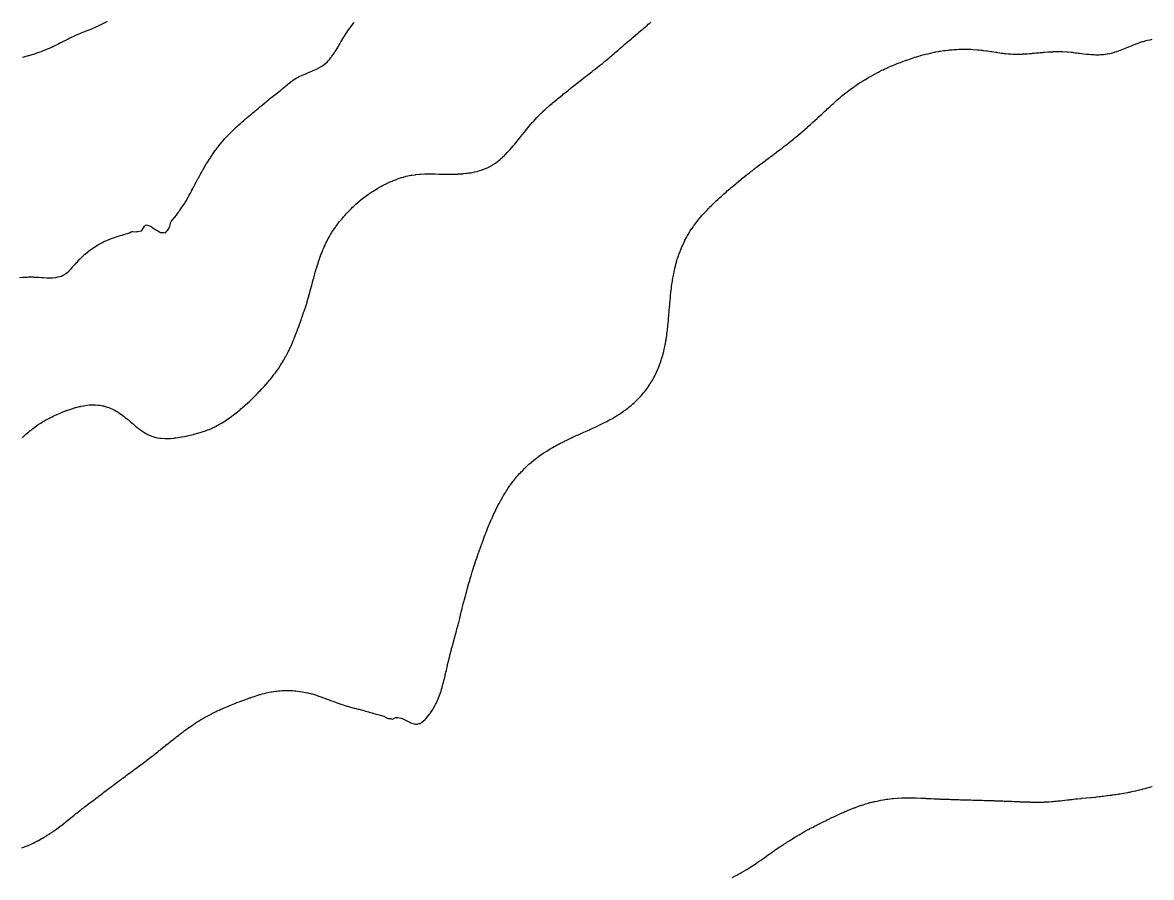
# Model space of a CAD drawing. Extents: x -717077 to -715000, y -984627 to -984000.
# Drawn here: x -716507.7 to -716268.7, y -984392.3 to -984211.4 of the extents above; entities that cross this region are included whole.
import ezdxf

# ---------------------------------------------------------------- set-up
doc = ezdxf.new("R2010")
doc.units = 0
doc.layers.add('buffer_B1_0_1_clip', color=7, linetype='Continuous')

msp = doc.modelspace()

# ---------------------------------------------------------------- linework, layer by layer
at = {"layer": 'buffer_B1_0_1_clip'}
for points in [[(-716508.37, -984265.37), (-716507.69, -984265.3), (-716507.5, -984265.28), (-716507.27, -984265.27), (-716506.75, -984265.25), (-716506.5, -984265.23), (-716506.23, -984265.23), (-716505.76, -984265.24), (-716505.5, -984265.24), (-716505.25, -984265.25), (-716504.72, -984265.28), (-716504.5, -984265.29), (-716504.31, -984265.31), (-716503.64, -984265.36), (-716503.5, -984265.37), (-716503.37, -984265.37), (-716502.58, -984265.41), (-716502.5, -984265.42), (-716502.41, -984265.42), (-716501.58, -984265.42), (-716501.5, -984265.42), (-716501.4, -984265.41), (-716500.67, -984265.33), (-716500.5, -984265.31), (-716500.24, -984265.24), (-716499.84, -984265.16), (-716499.5, -984265.06), (-716499.12, -984264.88), (-716498.51, -984264.5), (-716498.5, -984264.5), (-716498.5, -984264.49), (-716498.44, -984264.44), (-716497.97, -984264.03), (-716497.5, -984263.56), (-716497.47, -984263.53), (-716497.45, -984263.5), (-716497.1, -984263.1), (-716497.01, -984262.99), (-716496.57, -984262.5), (-716496.54, -984262.46), (-716496.5, -984262.42), (-716496.06, -984261.94), (-716495.65, -984261.5), (-716495.58, -984261.42), (-716495.5, -984261.35), (-716495.07, -984260.93), (-716494.61, -984260.5), (-716494.55, -984260.45), (-716494.5, -984260.41), (-716494.01, -984259.99), (-716493.94, -984259.95), (-716493.5, -984259.59), (-716493.45, -984259.55), (-716493.37, -984259.5), (-716492.86, -984259.14), (-716492.5, -984258.9), (-716492.25, -984258.75), (-716491.85, -984258.5), (-716491.63, -984258.37), (-716491.5, -984258.29), (-716491.07, -984258.07), (-716490.98, -984258.02), (-716490.5, -984257.77), (-716490.31, -984257.69), (-716489.88, -984257.5), (-716489.62, -984257.38), (-716489.5, -984257.33), (-716489.23, -984257.23), (-716488.89, -984257.11), (-716488.5, -984256.96), (-716488.15, -984256.84), (-716487.68, -984256.68), (-716487.5, -984256.62), (-716487.4, -984256.59), (-716487.1, -984256.5), (-716486.64, -984256.36), (-716486.5, -984256.32), (-716486.24, -984256.24), (-716485.87, -984256.13), (-716485.5, -984256.02), (-716485.11, -984255.89), (-716484.71, -984255.71), (-716484.5, -984255.63), (-716484.39, -984255.61), (-716483.66, -984255.67), (-716483.5, -984255.65), (-716483.35, -984255.65), (-716482.7, -984255.5), (-716482.54, -984255.46), (-716482.5, -984255.42), (-716482.15, -984254.85), (-716481.91, -984254.5), (-716481.71, -984254.29), (-716481.5, -984254.18), (-716481.29, -984254.29), (-716480.66, -984254.5), (-716480.55, -984254.55), (-716480.5, -984254.56), (-716480.26, -984254.74), (-716479.96, -984254.97), (-716479.5, -984255.28), (-716479.35, -984255.35), (-716479.06, -984255.5), (-716478.71, -984255.71), (-716478.5, -984255.83), (-716478.15, -984255.85), (-716477.84, -984255.85), (-716477.5, -984255.87), (-716477.3, -984255.7), (-716477.11, -984255.5), (-716476.85, -984255.15), (-716476.62, -984254.62), (-716476.56, -984254.5), (-716476.54, -984254.46), (-716476.5, -984254.2), (-716476.33, -984253.67), (-716476.26, -984253.5), (-716475.89, -984253.11), (-716475.5, -984252.59), (-716475.45, -984252.55), (-716475.41, -984252.5), (-716475.2, -984252.2), (-716475.03, -984251.97), (-716474.69, -984251.5), (-716474.61, -984251.39), (-716474.5, -984251.24), (-716474.19, -984250.81), (-716473.98, -984250.5), (-716473.78, -984250.22), (-716473.5, -984249.8), (-716473.38, -984249.62), (-716473.31, -984249.5), (-716473.04, -984249.04), (-716473.01, -984248.99), (-716472.73, -984248.5), (-716472.64, -984248.36), (-716472.5, -984248.1), (-716472.29, -984247.71), (-716472.19, -984247.5), (-716471.95, -984247.05), (-716471.86, -984246.86), (-716471.67, -984246.5), (-716471.61, -984246.39), (-716471.5, -984246.17), (-716471.27, -984245.73), (-716471.16, -984245.5), (-716470.93, -984245.07), (-716470.78, -984244.78), (-716470.63, -984244.5), (-716470.58, -984244.42), (-716470.5, -984244.26), (-716470.23, -984243.77), (-716470.09, -984243.5), (-716469.87, -984243.13), (-716469.54, -984242.54), (-716469.52, -984242.5), (-716469.5, -984242.47), (-716469.13, -984241.87), (-716468.91, -984241.5), (-716468.75, -984241.25), (-716468.5, -984240.84), (-716468.37, -984240.63), (-716468.29, -984240.5), (-716467.97, -984240.03), (-716467.88, -984239.88), (-716467.63, -984239.5), (-716467.57, -984239.42), (-716467.5, -984239.32), (-716466.93, -984238.5), (-716466.74, -984238.25), (-716466.5, -984237.92), (-716466.32, -984237.68), (-716466.18, -984237.5), (-716465.87, -984237.12), (-716465.5, -984236.66), (-716465.43, -984236.57), (-716465.36, -984236.5), (-716464.96, -984236.04), (-716464.5, -984235.52), (-716464.49, -984235.51), (-716464.48, -984235.5), (-716463.99, -984235.01), (-716463.5, -984234.5), (-716463.5, -984234.5), (-716463.5, -984234.5), (-716462.98, -984234.02), (-716462.5, -984233.56), (-716462.47, -984233.53), (-716462.43, -984233.5), (-716461.93, -984233.07), (-716461.5, -984232.67), (-716461.41, -984232.59), (-716461.31, -984232.5), (-716460.87, -984232.13), (-716460.5, -984231.8), (-716460.34, -984231.66), (-716460.15, -984231.5), (-716459.79, -984231.21), (-716459.5, -984230.96), (-716459.25, -984230.75), (-716458.96, -984230.5), (-716458.71, -984230.29), (-716458.5, -984230.11), (-716458.16, -984229.83), (-716457.79, -984229.5), (-716457.63, -984229.37), (-716457.5, -984229.26), (-716457.08, -984228.92), (-716456.59, -984228.5), (-716456.54, -984228.46), (-716456.5, -984228.43), (-716456.14, -984228.14), (-716455.98, -984228.02), (-716455.5, -984227.62), (-716455.43, -984227.57), (-716455.34, -984227.5), (-716454.86, -984227.14), (-716454.5, -984226.85), (-716454.3, -984226.7), (-716454.05, -984226.5), (-716453.74, -984226.26), (-716453.5, -984226.07), (-716453.18, -984225.82), (-716452.81, -984225.5), (-716452.64, -984225.36), (-716452.5, -984225.23), (-716452.1, -984224.9), (-716451.64, -984224.5), (-716451.56, -984224.44), (-716451.5, -984224.38), (-716451, -984224), (-716450.98, -984223.98), (-716450.5, -984223.61), (-716450.43, -984223.56), (-716450.34, -984223.5), (-716449.82, -984223.18), (-716449.5, -984222.99), (-716449.17, -984222.83), (-716448.5, -984222.5), (-716448.5, -984222.5), (-716448.5, -984222.5), (-716448.5, -984222.5), (-716447.78, -984222.22), (-716447.5, -984222.1), (-716447.07, -984221.93), (-716446.83, -984221.83), (-716446.5, -984221.7), (-716446.36, -984221.64), (-716446.03, -984221.5), (-716445.66, -984221.34), (-716445.5, -984221.26), (-716445, -984221), (-716445, -984221), (-716444.5, -984220.72), (-716444.36, -984220.64), (-716444.16, -984220.5), (-716443.78, -984220.22), (-716443.5, -984219.98), (-716443.25, -984219.75), (-716443.01, -984219.5), (-716442.77, -984219.23), (-716442.5, -984218.89), (-716442.33, -984218.67), (-716442.21, -984218.5), (-716441.92, -984218.08), (-716441.59, -984217.59), (-716441.53, -984217.5), (-716441.52, -984217.48), (-716441.5, -984217.45), (-716441.14, -984216.86), (-716440.93, -984216.5), (-716440.77, -984216.23), (-716440.5, -984215.77), (-716440.4, -984215.6), (-716440.34, -984215.5), (-716440.09, -984215.09), (-716440.02, -984214.98), (-716439.73, -984214.5), (-716439.64, -984214.36), (-716439.5, -984214.14), (-716439.25, -984213.75), (-716439.08, -984213.5), (-716438.84, -984213.16), (-716438.5, -984212.65), (-716438.44, -984212.56), (-716438.39, -984212.5), (-716438.02, -984212.03), (-716438, -984212), (-716437.62, -984211.5), (-716437.57, -984211.43), (-716437.5, -984211.35)], [(-716507.81, -984299.19), (-716507.5, -984298.92), (-716507.27, -984298.72), (-716507.02, -984298.5), (-716506.73, -984298.27), (-716506.5, -984298.08), (-716506.18, -984297.82), (-716505.79, -984297.5), (-716505.62, -984297.38), (-716505.5, -984297.29), (-716505.04, -984296.96), (-716504.75, -984296.75), (-716504.5, -984296.57), (-716504.46, -984296.54), (-716504.4, -984296.5), (-716503.84, -984296.16), (-716503.5, -984295.93), (-716503.23, -984295.77), (-716502.78, -984295.5), (-716502.6, -984295.4), (-716502.5, -984295.35), (-716502.19, -984295.19), (-716501.94, -984295.06), (-716501.5, -984294.83), (-716501.27, -984294.73), (-716500.82, -984294.5), (-716500.6, -984294.4), (-716500.5, -984294.36), (-716500.25, -984294.25), (-716499.89, -984294.11), (-716499.5, -984293.94), (-716499.18, -984293.82), (-716498.56, -984293.56), (-716498.5, -984293.54), (-716498.47, -984293.53), (-716498.4, -984293.5), (-716497.72, -984293.28), (-716497.5, -984293.2), (-716497.07, -984293.07), (-716496.96, -984293.04), (-716496.5, -984292.9), (-716496.19, -984292.81), (-716495.68, -984292.68), (-716495.5, -984292.63), (-716495.39, -984292.61), (-716494.85, -984292.5), (-716494.55, -984292.45), (-716494.5, -984292.44), (-716494.43, -984292.43), (-716493.66, -984292.34), (-716493.5, -984292.33), (-716493.32, -984292.32), (-716492.7, -984292.3), (-716492.5, -984292.3), (-716492.31, -984292.31), (-716491.63, -984292.36), (-716491.5, -984292.38), (-716491.39, -984292.39), (-716490.81, -984292.5), (-716490.55, -984292.55), (-716490.5, -984292.56), (-716490.41, -984292.59), (-716489.79, -984292.79), (-716489.5, -984292.88), (-716489.06, -984293.07), (-716488.83, -984293.17), (-716488.5, -984293.31), (-716488.37, -984293.38), (-716488.14, -984293.5), (-716487.74, -984293.74), (-716487.5, -984293.89), (-716487.13, -984294.13), (-716486.59, -984294.5), (-716486.54, -984294.54), (-716486.5, -984294.57), (-716486.14, -984294.86), (-716485.98, -984294.98), (-716485.5, -984295.37), (-716485.42, -984295.43), (-716485.33, -984295.5), (-716484.89, -984295.89), (-716484.5, -984296.22), (-716484.34, -984296.35), (-716484.14, -984296.5), (-716483.8, -984296.81), (-716483.5, -984297.07), (-716483.25, -984297.25), (-716482.9, -984297.5), (-716482.68, -984297.68), (-716482.5, -984297.82), (-716482.08, -984298.08), (-716481.68, -984298.32), (-716481.5, -984298.43), (-716481.45, -984298.45), (-716481.34, -984298.5), (-716480.77, -984298.78), (-716480.5, -984298.9), (-716480.04, -984299.05), (-716479.92, -984299.08), (-716479.5, -984299.21), (-716479.26, -984299.26), (-716478.64, -984299.36), (-716478.5, -984299.38), (-716478.39, -984299.39), (-716477.56, -984299.44), (-716477.5, -984299.44), (-716477.44, -984299.44), (-716476.59, -984299.41), (-716476.5, -984299.41), (-716476.4, -984299.4), (-716475.67, -984299.33), (-716475.5, -984299.31), (-716475.28, -984299.28), (-716474.79, -984299.21), (-716474.5, -984299.17), (-716474.09, -984299.09), (-716473.93, -984299.06), (-716473.5, -984298.99), (-716473.09, -984298.91), (-716472.85, -984298.86), (-716472.5, -984298.78), (-716472.27, -984298.73), (-716471.55, -984298.55), (-716471.5, -984298.54), (-716471.47, -984298.53), (-716471.37, -984298.5), (-716470.69, -984298.31), (-716470.5, -984298.26), (-716470.16, -984298.16), (-716469.91, -984298.09), (-716469.5, -984297.96), (-716469.15, -984297.85), (-716468.68, -984297.68), (-716468.5, -984297.62), (-716468.41, -984297.59), (-716468.22, -984297.5), (-716467.71, -984297.29), (-716467.5, -984297.19), (-716467.03, -984296.97), (-716466.89, -984296.89), (-716466.5, -984296.69), (-716466.37, -984296.62), (-716466.16, -984296.5), (-716465.74, -984296.26), (-716465.5, -984296.12), (-716465.12, -984295.88), (-716464.53, -984295.5), (-716464.51, -984295.49), (-716464.5, -984295.48), (-716464.43, -984295.44), (-716463.92, -984295.08), (-716463.5, -984294.78), (-716463.34, -984294.66), (-716463.14, -984294.5), (-716462.77, -984294.23), (-716462.5, -984294.01), (-716462.22, -984293.78), (-716461.88, -984293.5), (-716461.67, -984293.33), (-716461.5, -984293.18), (-716461.13, -984292.86), (-716460.73, -984292.5), (-716460.61, -984292.39), (-716460.5, -984292.29), (-716460.08, -984291.92), (-716459.63, -984291.5), (-716459.56, -984291.44), (-716459.5, -984291.38), (-716459.04, -984290.96), (-716458.58, -984290.5), (-716458.54, -984290.46), (-716458.5, -984290.42), (-716458.04, -984289.96), (-716457.6, -984289.5), (-716457.55, -984289.45), (-716457.5, -984289.39), (-716457.06, -984288.94), (-716456.66, -984288.5), (-716456.58, -984288.42), (-716456.5, -984288.32), (-716456.11, -984287.89), (-716455.77, -984287.5), (-716455.64, -984287.36), (-716455.5, -984287.18), (-716455.19, -984286.81), (-716454.95, -984286.5), (-716454.75, -984286.25), (-716454.5, -984285.91), (-716454.32, -984285.68), (-716454.19, -984285.5), (-716453.89, -984285.11), (-716453.5, -984284.53), (-716453.49, -984284.51), (-716453.48, -984284.5), (-716453.43, -984284.44), (-716453.08, -984283.91), (-716452.83, -984283.5), (-716452.7, -984283.3), (-716452.5, -984282.95), (-716452.33, -984282.67), (-716451.97, -984282.03), (-716451.91, -984281.91), (-716451.69, -984281.5), (-716451.63, -984281.37), (-716451.5, -984281.11), (-716451.29, -984280.71), (-716451.2, -984280.5), (-716450.97, -984280.02), (-716450.94, -984279.94), (-716450.74, -984279.5), (-716450.67, -984279.33), (-716450.5, -984278.92), (-716450.37, -984278.63), (-716450.32, -984278.5), (-716450.2, -984278.2), (-716450.08, -984277.92), (-716449.92, -984277.5), (-716449.8, -984277.2), (-716449.56, -984276.57), (-716449.54, -984276.5), (-716449.53, -984276.47), (-716449.5, -984276.39), (-716449.25, -984275.75), (-716449.16, -984275.5), (-716448.99, -984275.01), (-716448.97, -984274.97), (-716448.81, -984274.5), (-716448.72, -984274.28), (-716448.5, -984273.61), (-716448.47, -984273.53), (-716448.46, -984273.5), (-716448.44, -984273.44), (-716448.21, -984272.79), (-716448.11, -984272.5), (-716447.95, -984272.05), (-716447.91, -984271.91), (-716447.77, -984271.5), (-716447.7, -984271.29), (-716447.5, -984270.61), (-716447.47, -984270.53), (-716447.45, -984270.45), (-716447.24, -984269.76), (-716447.17, -984269.5), (-716447.04, -984269.04), (-716447.02, -984268.98), (-716446.89, -984268.5), (-716446.81, -984268.19), (-716446.67, -984267.68), (-716446.63, -984267.5), (-716446.6, -984267.4), (-716446.5, -984267.02), (-716446.39, -984266.61), (-716446.36, -984266.5), (-716446.31, -984266.31), (-716446.17, -984265.83), (-716446.08, -984265.5), (-716445.95, -984265.04), (-716445.92, -984264.93), (-716445.81, -984264.5), (-716445.74, -984264.26), (-716445.54, -984263.54), (-716445.53, -984263.5), (-716445.52, -984263.48), (-716445.5, -984263.41), (-716445.28, -984262.72), (-716445.22, -984262.5), (-716445.07, -984262.08), (-716445.04, -984261.96), (-716444.89, -984261.5), (-716444.78, -984261.22), (-716444.56, -984260.56), (-716444.54, -984260.5), (-716444.53, -984260.47), (-716444.5, -984260.39), (-716444.24, -984259.76), (-716444.13, -984259.5), (-716443.94, -984259.06), (-716443.85, -984258.85), (-716443.69, -984258.5), (-716443.63, -984258.37), (-716443.5, -984258.09), (-716443.3, -984257.7), (-716443.2, -984257.5), (-716442.95, -984257.05), (-716442.83, -984256.83), (-716442.65, -984256.5), (-716442.59, -984256.41), (-716442.5, -984256.25), (-716442.21, -984255.79), (-716442.03, -984255.5), (-716441.81, -984255.18), (-716441.5, -984254.71), (-716441.41, -984254.59), (-716441.35, -984254.5), (-716440.98, -984254.02), (-716440.89, -984253.89), (-716440.6, -984253.5), (-716440.55, -984253.45), (-716440.5, -984253.38), (-716440.09, -984252.91), (-716439.76, -984252.5), (-716439.64, -984252.36), (-716439.5, -984252.21), (-716439.16, -984251.84), (-716438.85, -984251.5), (-716438.67, -984251.32), (-716438.5, -984251.14), (-716438.17, -984250.83), (-716437.85, -984250.5), (-716437.67, -984250.33), (-716437.5, -984250.17), (-716437.14, -984249.85), (-716436.76, -984249.5), (-716436.62, -984249.38), (-716436.5, -984249.27), (-716436.07, -984248.93), (-716435.56, -984248.5), (-716435.52, -984248.47), (-716435.5, -984248.45), (-716435.34, -984248.34), (-716434.94, -984248.06), (-716434.5, -984247.73), (-716434.36, -984247.64), (-716434.17, -984247.5), (-716433.76, -984247.24), (-716433.5, -984247.07), (-716433.14, -984246.85), (-716432.59, -984246.5), (-716432.53, -984246.47), (-716432.5, -984246.45), (-716432.38, -984246.39), (-716431.88, -984246.12), (-716431.5, -984245.91), (-716431.23, -984245.77), (-716430.71, -984245.5), (-716430.57, -984245.43), (-716430.5, -984245.4), (-716430.31, -984245.32), (-716429.87, -984245.12), (-716429.5, -984244.96), (-716429.17, -984244.83), (-716428.58, -984244.58), (-716428.5, -984244.55), (-716428.46, -984244.54), (-716428.36, -984244.5), (-716427.71, -984244.29), (-716427.5, -984244.21), (-716427.1, -984244.1), (-716426.94, -984244.06), (-716426.5, -984243.93), (-716426.14, -984243.86), (-716425.78, -984243.78), (-716425.5, -984243.72), (-716425.3, -984243.7), (-716424.58, -984243.59), (-716424.5, -984243.57), (-716424.43, -984243.57), (-716423.71, -984243.5), (-716423.52, -984243.48), (-716423.5, -984243.48), (-716423.48, -984243.48), (-716422.56, -984243.44), (-716422.5, -984243.44), (-716422.43, -984243.44), (-716421.57, -984243.43), (-716421.5, -984243.43), (-716421.43, -984243.43), (-716420.56, -984243.44), (-716420.5, -984243.44), (-716420.43, -984243.44), (-716419.55, -984243.45), (-716419.5, -984243.45), (-716419.45, -984243.45), (-716418.52, -984243.47), (-716418.5, -984243.47), (-716418.47, -984243.47), (-716417.51, -984243.49), (-716417.5, -984243.49), (-716417.49, -984243.49), (-716416.52, -984243.48), (-716416.5, -984243.48), (-716416.48, -984243.48), (-716415.55, -984243.45), (-716415.5, -984243.44), (-716415.43, -984243.44), (-716414.61, -984243.39), (-716414.5, -984243.38), (-716414.36, -984243.36), (-716413.7, -984243.3), (-716413.5, -984243.27), (-716413.23, -984243.23), (-716412.83, -984243.17), (-716412.5, -984243.11), (-716412.01, -984243.01), (-716411.99, -984243.01), (-716411.5, -984242.9), (-716411.19, -984242.81), (-716410.63, -984242.64), (-716410.5, -984242.6), (-716410.43, -984242.57), (-716410.25, -984242.5), (-716409.71, -984242.29), (-716409.5, -984242.2), (-716409.02, -984241.98), (-716408.91, -984241.91), (-716408.5, -984241.69), (-716408.38, -984241.62), (-716408.19, -984241.5), (-716407.76, -984241.24), (-716407.5, -984241.06), (-716407.18, -984240.82), (-716406.79, -984240.5), (-716406.62, -984240.38), (-716406.5, -984240.27), (-716406.09, -984239.91), (-716405.67, -984239.5), (-716405.58, -984239.42), (-716405.5, -984239.33), (-716405.09, -984238.91), (-716404.71, -984238.5), (-716404.61, -984238.39), (-716404.5, -984238.27), (-716404.14, -984237.86), (-716403.84, -984237.5), (-716403.68, -984237.32), (-716403.5, -984237.11), (-716403.22, -984236.77), (-716403.01, -984236.5), (-716402.78, -984236.22), (-716402.5, -984235.87), (-716402.33, -984235.67), (-716402.21, -984235.5), (-716401.88, -984235.12), (-716401.5, -984234.63), (-716401.44, -984234.56), (-716401.39, -984234.5), (-716400.99, -984234.01), (-716400.94, -984233.94), (-716400.59, -984233.5), (-716400.55, -984233.45), (-716400.5, -984233.39), (-716400.09, -984232.91), (-716399.74, -984232.5), (-716399.62, -984232.38), (-716399.5, -984232.24), (-716399.14, -984231.85), (-716398.83, -984231.5), (-716398.66, -984231.34), (-716398.5, -984231.16), (-716398.17, -984230.83), (-716397.84, -984230.5), (-716397.66, -984230.33), (-716397.5, -984230.17), (-716397.15, -984229.85), (-716396.76, -984229.5), (-716396.62, -984229.38), (-716396.5, -984229.27), (-716396.08, -984228.91), (-716395.61, -984228.5), (-716395.55, -984228.45), (-716395.5, -984228.4), (-716395, -984228), (-716394.98, -984227.98), (-716394.5, -984227.58), (-716394.45, -984227.54), (-716394.4, -984227.5), (-716393.89, -984227.1), (-716393.5, -984226.78), (-716393.34, -984226.66), (-716393.15, -984226.5), (-716392.79, -984226.21), (-716392.5, -984225.97), (-716392.23, -984225.76), (-716391.92, -984225.5), (-716391.68, -984225.32), (-716391.5, -984225.17), (-716391.12, -984224.88), (-716390.66, -984224.5), (-716390.57, -984224.43), (-716390.5, -984224.38), (-716390, -984224), (-716389.97, -984223.97), (-716389.5, -984223.6), (-716389.44, -984223.56), (-716389.37, -984223.5), (-716388.88, -984223.12), (-716388.5, -984222.81), (-716388.32, -984222.68), (-716388.1, -984222.5), (-716387.76, -984222.24), (-716387.5, -984222.04), (-716387.19, -984221.81), (-716386.81, -984221.5), (-716386.63, -984221.37), (-716386.5, -984221.26), (-716386.07, -984220.93), (-716385.54, -984220.5), (-716385.52, -984220.48), (-716385.5, -984220.47), (-716385.34, -984220.35), (-716384.96, -984220.04), (-716384.5, -984219.67), (-716384.41, -984219.59), (-716384.3, -984219.5), (-716383.86, -984219.14), (-716383.5, -984218.84), (-716383.32, -984218.68), (-716383.11, -984218.5), (-716382.78, -984218.22), (-716382.5, -984217.98), (-716382.24, -984217.76), (-716381.96, -984217.5), (-716381.71, -984217.29), (-716381.5, -984217.11), (-716381.17, -984216.83), (-716380.81, -984216.5), (-716380.64, -984216.36), (-716380.5, -984216.24), (-716380.1, -984215.9), (-716379.64, -984215.5), (-716379.56, -984215.44), (-716379.5, -984215.38), (-716379.01, -984214.99), (-716378.81, -984214.81), (-716378.5, -984214.55), (-716378.47, -984214.52), (-716378.45, -984214.5), (-716377.93, -984214.07), (-716377.5, -984213.7), (-716377.39, -984213.61), (-716377.27, -984213.5), (-716376.85, -984213.15), (-716376.5, -984212.85), (-716376.31, -984212.69), (-716376.11, -984212.5), (-716375.77, -984212.22), (-716375.5, -984211.99), (-716375.23, -984211.77), (-716374.92, -984211.5), (-716374.68, -984211.31)], [(-716489.85, -984211.14), (-716490.47, -984211.5), (-716490.49, -984211.51), (-716490.5, -984211.52), (-716490.54, -984211.54), (-716491.14, -984211.86), (-716491.5, -984212.05), (-716491.81, -984212.19), (-716492.5, -984212.5), (-716492.5, -984212.5), (-716492.5, -984212.5), (-716492.5, -984212.5), (-716493.21, -984212.79), (-716493.5, -984212.91), (-716493.93, -984213.07), (-716494.15, -984213.16), (-716494.5, -984213.29), (-716494.65, -984213.35), (-716495.04, -984213.5), (-716495.37, -984213.63), (-716495.5, -984213.69), (-716495.84, -984213.84), (-716496.06, -984213.94), (-716496.5, -984214.13), (-716496.75, -984214.25), (-716497.28, -984214.5), (-716497.43, -984214.57), (-716497.5, -984214.6), (-716497.71, -984214.71), (-716498.09, -984214.91), (-716498.5, -984215.11), (-716498.76, -984215.24), (-716499.29, -984215.5), (-716499.43, -984215.57), (-716499.5, -984215.61), (-716499.71, -984215.71), (-716500.09, -984215.91), (-716500.5, -984216.11), (-716500.76, -984216.24), (-716501.32, -984216.5), (-716501.44, -984216.56), (-716501.5, -984216.58), (-716501.65, -984216.65), (-716502.12, -984216.87), (-716502.5, -984217.04), (-716502.82, -984217.18), (-716503.41, -984217.41), (-716503.5, -984217.45), (-716503.54, -984217.46), (-716503.64, -984217.5), (-716504.27, -984217.73), (-716504.5, -984217.82), (-716504.97, -984217.97), (-716505.02, -984217.98), (-716505.5, -984218.14), (-716505.78, -984218.22), (-716506.41, -984218.41), (-716506.5, -984218.43), (-716506.55, -984218.45), (-716506.74, -984218.5), (-716507.34, -984218.66), (-716507.5, -984218.7), (-716507.76, -984218.77)], [(-716507.92, -984386.08), (-716507.5, -984385.94), (-716507.18, -984385.82), (-716506.57, -984385.57), (-716506.5, -984385.54), (-716506.47, -984385.53), (-716506.4, -984385.5), (-716505.78, -984385.22), (-716505.5, -984385.08), (-716505.11, -984384.89), (-716504.63, -984384.63), (-716504.5, -984384.56), (-716504.46, -984384.54), (-716504.38, -984384.5), (-716503.81, -984384.19), (-716503.5, -984384.01), (-716503.18, -984383.82), (-716502.66, -984383.5), (-716502.56, -984383.44), (-716502.5, -984383.4), (-716502.22, -984383.22), (-716501.95, -984383.05), (-716501.5, -984382.75), (-716501.35, -984382.65), (-716501.14, -984382.5), (-716500.76, -984382.24), (-716500.5, -984382.06), (-716500.18, -984381.82), (-716499.74, -984381.5), (-716499.6, -984381.4), (-716499.5, -984381.32), (-716499.04, -984380.96), (-716498.6, -984380.6), (-716498.5, -984380.52), (-716498.49, -984380.51), (-716498.47, -984380.5), (-716497.93, -984380.07), (-716497.5, -984379.71), (-716497.38, -984379.62), (-716497.24, -984379.5), (-716496.83, -984379.17), (-716496.5, -984378.9), (-716496.27, -984378.73), (-716495.99, -984378.5), (-716495.72, -984378.28), (-716495.5, -984378.11), (-716495.16, -984377.84), (-716494.72, -984377.5), (-716494.6, -984377.4), (-716494.5, -984377.33), (-716494.03, -984376.97), (-716493.74, -984376.74), (-716493.5, -984376.55), (-716493.47, -984376.53), (-716493.43, -984376.5), (-716492.89, -984376.11), (-716492.5, -984375.81), (-716492.32, -984375.68), (-716492.09, -984375.5), (-716491.75, -984375.25), (-716491.5, -984375.05), (-716491.18, -984374.82), (-716490.77, -984374.5), (-716490.62, -984374.38), (-716490.5, -984374.29), (-716490.04, -984373.95), (-716489.67, -984373.67), (-716489.5, -984373.54), (-716489.47, -984373.53), (-716489.44, -984373.5), (-716488.9, -984373.1), (-716488.5, -984372.79), (-716488.33, -984372.67), (-716488.12, -984372.5), (-716487.76, -984372.24), (-716487.5, -984372.04), (-716487.19, -984371.81), (-716486.77, -984371.5), (-716486.62, -984371.38), (-716486.5, -984371.3), (-716486.04, -984370.96), (-716485.7, -984370.71), (-716485.5, -984370.55), (-716485.47, -984370.53), (-716485.43, -984370.5), (-716484.89, -984370.11), (-716484.5, -984369.81), (-716484.32, -984369.68), (-716484.07, -984369.5), (-716483.74, -984369.26), (-716483.5, -984369.08), (-716483.16, -984368.84), (-716482.72, -984368.5), (-716482.59, -984368.41), (-716482.5, -984368.34), (-716482.02, -984367.98), (-716481.85, -984367.85), (-716481.5, -984367.58), (-716481.45, -984367.55), (-716481.39, -984367.5), (-716480.88, -984367.12), (-716480.5, -984366.83), (-716480.31, -984366.69), (-716480.07, -984366.5), (-716479.75, -984366.25), (-716479.5, -984366.05), (-716479.19, -984365.81), (-716478.8, -984365.5), (-716478.63, -984365.37), (-716478.5, -984365.27), (-716478.07, -984364.93), (-716477.55, -984364.5), (-716477.52, -984364.48), (-716477.5, -984364.46), (-716477.3, -984364.3), (-716476.97, -984364.03), (-716476.5, -984363.65), (-716476.42, -984363.58), (-716476.32, -984363.5), (-716475.86, -984363.14), (-716475.5, -984362.85), (-716475.3, -984362.7), (-716475.06, -984362.5), (-716474.74, -984362.26), (-716474.5, -984362.07), (-716474.18, -984361.82), (-716473.76, -984361.5), (-716473.61, -984361.39), (-716473.5, -984361.31), (-716473.03, -984360.97), (-716472.8, -984360.8), (-716472.5, -984360.58), (-716472.45, -984360.55), (-716472.39, -984360.5), (-716471.85, -984360.15), (-716471.5, -984359.91), (-716471.25, -984359.75), (-716470.88, -984359.5), (-716470.65, -984359.35), (-716470.5, -984359.26), (-716470.02, -984358.98), (-716469.91, -984358.91), (-716469.5, -984358.67), (-716469.39, -984358.61), (-716469.2, -984358.5), (-716468.75, -984358.25), (-716468.5, -984358.12), (-716468.09, -984357.91), (-716467.68, -984357.69), (-716467.5, -984357.59), (-716467.44, -984357.56), (-716467.33, -984357.5), (-716466.77, -984357.23), (-716466.5, -984357.1), (-716466.09, -984356.91), (-716465.74, -984356.74), (-716465.5, -984356.63), (-716465.21, -984356.5), (-716464.71, -984356.29), (-716464.5, -984356.2), (-716464, -984356), (-716463.99, -984355.99), (-716463.5, -984355.79), (-716462.78, -984355.5), (-716462.58, -984355.42), (-716462.5, -984355.4), (-716462.33, -984355.33), (-716461.85, -984355.15), (-716461.5, -984355.02), (-716461.12, -984354.88), (-716460.74, -984354.74), (-716460.5, -984354.65), (-716460.39, -984354.61), (-716460.09, -984354.5), (-716459.65, -984354.35), (-716459.5, -984354.3), (-716459.19, -984354.2), (-716458.9, -984354.1), (-716458.5, -984353.96), (-716458.15, -984353.85), (-716457.72, -984353.72), (-716457.5, -984353.65), (-716457.38, -984353.62), (-716456.98, -984353.5), (-716456.6, -984353.4), (-716456.5, -984353.37), (-716456.34, -984353.34), (-716455.79, -984353.21), (-716455.5, -984353.15), (-716455.07, -984353.07), (-716454.95, -984353.05), (-716454.5, -984352.97), (-716454.08, -984352.92), (-716453.89, -984352.89), (-716453.5, -984352.84), (-716453.18, -984352.82), (-716452.79, -984352.79), (-716452.5, -984352.77), (-716452.23, -984352.77), (-716451.76, -984352.76), (-716451.5, -984352.76), (-716451.23, -984352.77), (-716450.78, -984352.78), (-716450.5, -984352.79), (-716450.18, -984352.82), (-716449.85, -984352.85), (-716449.5, -984352.89), (-716449.05, -984352.95), (-716448.96, -984352.96), (-716448.5, -984353.03), (-716448.11, -984353.11), (-716447.84, -984353.16), (-716447.5, -984353.23), (-716447.28, -984353.28), (-716446.52, -984353.48), (-716446.5, -984353.48), (-716446.48, -984353.49), (-716446.43, -984353.5), (-716445.72, -984353.72), (-716445.5, -984353.79), (-716445.06, -984353.94), (-716444.97, -984353.97), (-716444.5, -984354.13), (-716444.23, -984354.23), (-716443.51, -984354.49), (-716443.5, -984354.49), (-716443.49, -984354.49), (-716443.48, -984354.5), (-716442.77, -984354.77), (-716442.5, -984354.88), (-716442.05, -984355.05), (-716441.89, -984355.11), (-716441.5, -984355.25), (-716441.32, -984355.32), (-716440.78, -984355.5), (-716440.57, -984355.57), (-716440.5, -984355.6), (-716440.36, -984355.64), (-716439.82, -984355.82), (-716439.5, -984355.92), (-716439.05, -984356.05), (-716438.91, -984356.09), (-716438.5, -984356.21), (-716438.27, -984356.27), (-716437.52, -984356.48), (-716437.5, -984356.48), (-716437.48, -984356.49), (-716437.43, -984356.5), (-716436.7, -984356.7), (-716436.5, -984356.75), (-716435.5, -984357.02), (-716435.12, -984357.13), (-716434.78, -984357.22), (-716434.5, -984357.3), (-716434.34, -984357.34), (-716433.77, -984357.5), (-716433.56, -984357.56), (-716433.5, -984357.58), (-716433.38, -984357.61), (-716432.78, -984357.78), (-716432.5, -984357.87), (-716432, -984358), (-716432, -984358), (-716431.5, -984358.11), (-716431.22, -984358.22), (-716430.74, -984358.5), (-716430.58, -984358.59), (-716430.5, -984358.62), (-716430.33, -984358.66), (-716429.72, -984358.72), (-716429.5, -984358.84), (-716429.26, -984358.74), (-716428.66, -984358.5), (-716428.54, -984358.46), (-716428.5, -984358.45), (-716428.46, -984358.46), (-716428.25, -984358.5), (-716427.63, -984358.63), (-716427.5, -984358.64), (-716427.24, -984358.76), (-716426.92, -984358.92), (-716426.5, -984359.11), (-716426.23, -984359.23), (-716425.73, -984359.5), (-716425.58, -984359.58), (-716425.5, -984359.63), (-716425.32, -984359.68), (-716424.81, -984359.81), (-716424.5, -984359.91), (-716424.14, -984359.86), (-716423.77, -984359.77), (-716423.5, -984359.73), (-716423.36, -984359.63), (-716423.19, -984359.5), (-716422.81, -984359.18), (-716422.5, -984358.9), (-716422.3, -984358.7), (-716422.12, -984358.5), (-716421.84, -984358.16), (-716421.5, -984357.71), (-716421.4, -984357.6), (-716421.33, -984357.5), (-716421, -984357.01), (-716421, -984357), (-716420.69, -984356.5), (-716420.62, -984356.38), (-716420.5, -984356.15), (-716420.27, -984355.73), (-716420.16, -984355.5), (-716419.95, -984355.05), (-716419.87, -984354.88), (-716419.71, -984354.5), (-716419.65, -984354.35), (-716419.5, -984353.96), (-716419.37, -984353.63), (-716419.33, -984353.5), (-716419.25, -984353.25), (-716419.12, -984352.88), (-716419, -984352.5), (-716418.88, -984352.11), (-716418.8, -984351.8), (-716418.71, -984351.5), (-716418.67, -984351.33), (-716418.5, -984350.65), (-716418.47, -984350.53), (-716418.46, -984350.5), (-716418.45, -984350.45), (-716418.27, -984349.73), (-716418.22, -984349.5), (-716418.14, -984349.14), (-716418.09, -984348.91), (-716417.99, -984348.5), (-716417.9, -984348.1), (-716417.85, -984347.85), (-716417.77, -984347.5), (-716417.72, -984347.28), (-716417.55, -984346.55), (-716417.54, -984346.5), (-716417.53, -984346.47), (-716417.5, -984346.34), (-716417.33, -984345.67), (-716417.29, -984345.5), (-716417.22, -984345.22), (-716417.13, -984344.87), (-716417.04, -984344.5), (-716416.93, -984344.07), (-716416.88, -984343.88), (-716416.78, -984343.5), (-716416.72, -984343.28), (-716416.51, -984342.51), (-716416.51, -984342.5), (-716416.5, -984342.49), (-716416.5, -984342.47), (-716416.29, -984341.71), (-716416.23, -984341.5), (-716416.12, -984341.12), (-716416.07, -984340.93), (-716415.94, -984340.5), (-716415.85, -984340.15), (-716415.74, -984339.74), (-716415.67, -984339.5), (-716415.64, -984339.36), (-716415.5, -984338.84), (-716415.43, -984338.57), (-716415.41, -984338.5), (-716415.38, -984338.38), (-716415.22, -984337.78), (-716415.15, -984337.5), (-716414.91, -984336.5), (-716414.83, -984336.17), (-716414.72, -984335.73), (-716414.64, -984335.36), (-716414.5, -984334.79), (-716414.42, -984334.5), (-716414.4, -984334.4), (-716414.23, -984333.77), (-716414.16, -984333.5), (-716414.04, -984333.04), (-716414.02, -984332.98), (-716413.9, -984332.5), (-716413.81, -984332.19), (-716413.68, -984331.68), (-716413.63, -984331.5), (-716413.6, -984331.4), (-716413.5, -984331.03), (-716413.38, -984330.62), (-716413.35, -984330.5), (-716413.28, -984330.29), (-716413.15, -984329.84), (-716413.05, -984329.5), (-716412.92, -984329.07), (-716412.86, -984328.86), (-716412.75, -984328.5), (-716412.5, -984327.66), (-716412.46, -984327.54), (-716412.45, -984327.5), (-716412.42, -984327.43), (-716412.22, -984326.78), (-716412.14, -984326.5), (-716411.98, -984326.02), (-716411.96, -984325.96), (-716411.81, -984325.5), (-716411.73, -984325.27), (-716411.5, -984324.56), (-716411.48, -984324.52), (-716411.48, -984324.5), (-716411.47, -984324.47), (-716411.23, -984323.77), (-716411.13, -984323.5), (-716410.96, -984323.03), (-716410.93, -984322.93), (-716410.77, -984322.5), (-716410.7, -984322.3), (-716410.5, -984321.76), (-716410.43, -984321.57), (-716410.02, -984320.5), (-716409.88, -984320.12), (-716409.74, -984319.74), (-716409.65, -984319.5), (-716409.61, -984319.39), (-716409.5, -984319.1), (-716409.33, -984318.67), (-716409.27, -984318.5), (-716409.11, -984318.11), (-716409.04, -984317.95), (-716408.86, -984317.5), (-716408.75, -984317.25), (-716408.5, -984316.63), (-716408.46, -984316.54), (-716408.44, -984316.5), (-716408.39, -984316.4), (-716408.14, -984315.86), (-716407.98, -984315.5), (-716407.82, -984315.18), (-716407.51, -984314.51), (-716407.5, -984314.5), (-716407.5, -984314.5), (-716407.5, -984314.49), (-716407.16, -984313.84), (-716406.99, -984313.5), (-716406.82, -984313.18), (-716406.5, -984312.59), (-716406.47, -984312.53), (-716406.45, -984312.5), (-716406.39, -984312.39), (-716406.11, -984311.89), (-716405.89, -984311.5), (-716405.5, -984310.83), (-716405.37, -984310.63), (-716405.29, -984310.5), (-716404.97, -984310.03), (-716404.87, -984309.87), (-716404.62, -984309.5), (-716404.57, -984309.43), (-716404.5, -984309.32), (-716404.15, -984308.85), (-716403.88, -984308.5), (-716403.71, -984308.29), (-716403.5, -984308.02), (-716403.26, -984307.74), (-716403.06, -984307.5), (-716402.79, -984307.21), (-716402.5, -984306.87), (-716402.32, -984306.68), (-716402.15, -984306.5), (-716401.83, -984306.17), (-716401.5, -984305.84), (-716401.33, -984305.67), (-716401.15, -984305.5), (-716400.5, -984304.89), (-716400.29, -984304.71), (-716400.05, -984304.5), (-716399.5, -984304.04), (-716399.2, -984303.8), (-716398.81, -984303.5), (-716398.63, -984303.37), (-716398.5, -984303.26), (-716397.5, -984302.57), (-716397.45, -984302.55), (-716397.38, -984302.5), (-716396.84, -984302.16), (-716396.5, -984301.94), (-716396.22, -984301.78), (-716395.77, -984301.5), (-716395.6, -984301.4), (-716395.5, -984301.34), (-716395.13, -984301.13), (-716394.96, -984301.04), (-716394.5, -984300.78), (-716394.32, -984300.68), (-716393.97, -984300.5), (-716393.66, -984300.34), (-716393.5, -984300.26), (-716393.03, -984300.04), (-716392.99, -984300.01), (-716392.5, -984299.78), (-716392.31, -984299.69), (-716391.93, -984299.5), (-716391.64, -984299.36), (-716391.5, -984299.29), (-716391.11, -984299.11), (-716390.96, -984299.04), (-716390.5, -984298.83), (-716390.27, -984298.73), (-716389.76, -984298.5), (-716389.58, -984298.42), (-716389.5, -984298.38), (-716389.29, -984298.29), (-716388.88, -984298.12), (-716388.5, -984297.94), (-716388.19, -984297.81), (-716387.53, -984297.5), (-716387.51, -984297.49), (-716387.5, -984297.49), (-716387.47, -984297.47), (-716386.82, -984297.18), (-716386.5, -984297.02), (-716386.14, -984296.86), (-716385.61, -984296.61), (-716385.5, -984296.56), (-716385.46, -984296.54), (-716385.38, -984296.5), (-716384.78, -984296.21), (-716384.5, -984296.06), (-716384.12, -984295.87), (-716383.57, -984295.57), (-716383.5, -984295.53), (-716383.48, -984295.52), (-716383.44, -984295.5), (-716382.83, -984295.17), (-716382.5, -984294.97), (-716382.2, -984294.8), (-716381.73, -984294.5), (-716381.59, -984294.41), (-716381.5, -984294.35), (-716381.06, -984294.07), (-716380.98, -984294.01), (-716380.5, -984293.68), (-716380.39, -984293.61), (-716380.24, -984293.5), (-716379.81, -984293.19), (-716379.5, -984292.95), (-716379.25, -984292.75), (-716378.95, -984292.5), (-716378.71, -984292.29), (-716378.5, -984292.11), (-716378.18, -984291.82), (-716377.84, -984291.5), (-716377.67, -984291.33), (-716377.5, -984291.16), (-716377.16, -984290.84), (-716376.84, -984290.5), (-716376.68, -984290.32), (-716376.5, -984290.11), (-716376.21, -984289.79), (-716375.98, -984289.5), (-716375.77, -984289.23), (-716375.5, -984288.85), (-716375.35, -984288.65), (-716375.25, -984288.5), (-716374.95, -984288.05), (-716374.8, -984287.8), (-716374.61, -984287.5), (-716374.57, -984287.43), (-716374.5, -984287.31), (-716374.2, -984286.8), (-716374.04, -984286.5), (-716373.85, -984286.15), (-716373.58, -984285.58), (-716373.54, -984285.5), (-716373.52, -984285.47), (-716373.5, -984285.42), (-716373.21, -984284.79), (-716373.09, -984284.5), (-716372.92, -984284.08), (-716372.84, -984283.84), (-716372.71, -984283.5), (-716372.66, -984283.34), (-716372.5, -984282.86), (-716372.41, -984282.59), (-716372.38, -984282.5), (-716372.34, -984282.34), (-716372.18, -984281.82), (-716372.09, -984281.5), (-716371.97, -984281.03), (-716371.96, -984280.96), (-716371.85, -984280.5), (-716371.78, -984280.22), (-716371.67, -984279.67), (-716371.63, -984279.5), (-716371.6, -984279.39), (-716371.5, -984278.79), (-716371.45, -984278.55), (-716371.45, -984278.5), (-716371.44, -984278.44), (-716371.32, -984277.68), (-716371.3, -984277.5), (-716371.28, -984277.28), (-716371.21, -984276.79), (-716371.18, -984276.5), (-716371.15, -984276.15), (-716371.11, -984275.89), (-716371.08, -984275.5), (-716371.03, -984275.03), (-716371.03, -984274.97), (-716370.98, -984274.5), (-716370.94, -984274.06), (-716370.93, -984273.93), (-716370.89, -984273.5), (-716370.86, -984273.14), (-716370.84, -984272.84), (-716370.8, -984272.5), (-716370.78, -984272.22), (-716370.74, -984271.74), (-716370.72, -984271.5), (-716370.7, -984271.3), (-716370.65, -984270.65), (-716370.64, -984270.5), (-716370.62, -984270.38), (-716370.55, -984269.55), (-716370.54, -984269.5), (-716370.54, -984269.46), (-716370.5, -984269.1), (-716370.44, -984268.56), (-716370.44, -984268.5), (-716370.43, -984268.43), (-716370.33, -984267.67), (-716370.31, -984267.5), (-716370.29, -984267.29), (-716370.21, -984266.78), (-716370.18, -984266.5), (-716370.12, -984266.13), (-716370.09, -984265.91), (-716370.03, -984265.5), (-716369.94, -984265.06), (-716369.92, -984264.92), (-716369.84, -984264.5), (-716369.78, -984264.22), (-716369.66, -984263.67), (-716369.63, -984263.5), (-716369.6, -984263.4), (-716369.5, -984262.97), (-716369.4, -984262.6), (-716369.38, -984262.5), (-716369.33, -984262.33), (-716369.18, -984261.82), (-716369.08, -984261.5), (-716368.93, -984261.06), (-716368.87, -984260.88), (-716368.75, -984260.5), (-716368.68, -984260.32), (-716368.5, -984259.83), (-716368.4, -984259.59), (-716368.37, -984259.5), (-716368.27, -984259.27), (-716368.11, -984258.89), (-716367.94, -984258.5), (-716367.8, -984258.2), (-716367.5, -984257.54), (-716367.49, -984257.51), (-716367.48, -984257.5), (-716367.46, -984257.46), (-716367.13, -984256.87), (-716366.93, -984256.5), (-716366.77, -984256.23), (-716366.5, -984255.76), (-716366.4, -984255.6), (-716366.33, -984255.5), (-716365.99, -984255.01), (-716365.97, -984254.98), (-716365.65, -984254.5), (-716365.59, -984254.41), (-716365.5, -984254.28), (-716365.16, -984253.84), (-716364.91, -984253.5), (-716364.72, -984253.27), (-716364.5, -984252.98), (-716364.28, -984252.72), (-716364.09, -984252.5), (-716363.81, -984252.19), (-716363.5, -984251.82), (-716363.34, -984251.66), (-716363.2, -984251.5), (-716362.86, -984251.14), (-716362.5, -984250.76), (-716362.37, -984250.63), (-716362.24, -984250.5), (-716361.86, -984250.14), (-716361.5, -984249.77), (-716361.36, -984249.64), (-716361.22, -984249.5), (-716360.84, -984249.16), (-716360.5, -984248.82), (-716360.33, -984248.67), (-716360.14, -984248.5), (-716359.8, -984248.2), (-716359.5, -984247.91), (-716359.27, -984247.72), (-716359.02, -984247.5), (-716358.74, -984247.26), (-716358.5, -984247.03), (-716358.21, -984246.79), (-716357.87, -984246.5), (-716357.67, -984246.33), (-716357.5, -984246.18), (-716357.12, -984245.88), (-716356.68, -984245.5), (-716356.58, -984245.42), (-716356.5, -984245.35), (-716356.03, -984244.97), (-716355.68, -984244.69), (-716355.5, -984244.53), (-716355.48, -984244.52), (-716355.46, -984244.5), (-716354.92, -984244.08), (-716354.5, -984243.73), (-716354.37, -984243.63), (-716354.21, -984243.5), (-716353.81, -984243.19), (-716353.5, -984242.93), (-716353.25, -984242.75), (-716352.94, -984242.5), (-716352.69, -984242.31), (-716352.5, -984242.15), (-716352.13, -984241.87), (-716351.65, -984241.5), (-716351.56, -984241.44), (-716351.5, -984241.39), (-716351.07, -984241.07), (-716350.99, -984241.01), (-716350.5, -984240.63), (-716350.42, -984240.58), (-716350.31, -984240.5), (-716349.84, -984240.16), (-716349.5, -984239.9), (-716349.26, -984239.73), (-716348.96, -984239.5), (-716348.7, -984239.3), (-716348.5, -984239.15), (-716348.12, -984238.88), (-716347.64, -984238.5), (-716347.56, -984238.44), (-716347.5, -984238.39), (-716347.09, -984238.09), (-716346.98, -984238.02), (-716346.5, -984237.64), (-716346.42, -984237.58), (-716346.32, -984237.5), (-716345.85, -984237.15), (-716345.5, -984236.86), (-716345.29, -984236.7), (-716345.04, -984236.5), (-716344.74, -984236.26), (-716344.5, -984236.07), (-716344.18, -984235.82), (-716343.81, -984235.5), (-716343.64, -984235.36), (-716343.5, -984235.24), (-716343.09, -984234.91), (-716342.62, -984234.5), (-716342.55, -984234.44), (-716342.5, -984234.4), (-716342.02, -984233.98), (-716341.6, -984233.61), (-716341.5, -984233.51), (-716341.49, -984233.51), (-716341.49, -984233.5), (-716340.96, -984233.04), (-716340.5, -984232.61), (-716340.44, -984232.56), (-716340.38, -984232.5), (-716339.92, -984232.08), (-716339.5, -984231.68), (-716339.41, -984231.59), (-716339.31, -984231.5), (-716338.88, -984231.12), (-716338.5, -984230.77), (-716338.36, -984230.64), (-716338.21, -984230.5), (-716337.83, -984230.16), (-716337.5, -984229.85), (-716337.32, -984229.68), (-716337.12, -984229.5), (-716336.79, -984229.2), (-716336.5, -984228.93), (-716336.28, -984228.72), (-716336.04, -984228.5), (-716335.75, -984228.25), (-716335.5, -984228.02), (-716335.22, -984227.78), (-716334.9, -984227.5), (-716334.68, -984227.32), (-716334.5, -984227.16), (-716334.14, -984226.86), (-716333.71, -984226.5), (-716333.59, -984226.41), (-716333.5, -984226.34), (-716333.03, -984225.97), (-716332.78, -984225.78), (-716332.5, -984225.56), (-716332.46, -984225.54), (-716332.42, -984225.5), (-716331.87, -984225.12), (-716331.5, -984224.86), (-716331.29, -984224.71), (-716330.98, -984224.5), (-716330.69, -984224.31), (-716330.5, -984224.18), (-716330.08, -984223.92), (-716329.65, -984223.66), (-716329.5, -984223.56), (-716329.46, -984223.54), (-716329.4, -984223.5), (-716328.83, -984223.17), (-716328.5, -984222.97), (-716328.2, -984222.8), (-716327.66, -984222.5), (-716327.56, -984222.44), (-716327.5, -984222.41), (-716327.31, -984222.31), (-716326.9, -984222.1), (-716326.5, -984221.88), (-716326.24, -984221.75), (-716325.74, -984221.5), (-716325.5, -984221.38), (-716325.28, -984221.29), (-716324.89, -984221.11), (-716324.5, -984220.93), (-716324.2, -984220.8), (-716323.53, -984220.5), (-716323.5, -984220.49), (-716323.47, -984220.48), (-716322.79, -984220.21), (-716322.5, -984220.09), (-716322.07, -984219.93), (-716321.83, -984219.83), (-716321.5, -984219.7), (-716321.35, -984219.65), (-716320.96, -984219.5), (-716320.62, -984219.38), (-716320.5, -984219.34), (-716320.25, -984219.25), (-716319.88, -984219.12), (-716319.5, -984218.99), (-716319.13, -984218.87), (-716318.75, -984218.75), (-716318.5, -984218.67), (-716318.37, -984218.63), (-716317.94, -984218.5), (-716317.59, -984218.4), (-716317.5, -984218.38), (-716317.33, -984218.33), (-716316.81, -984218.19), (-716316.5, -984218.11), (-716316.01, -984217.99), (-716315.97, -984217.98), (-716315.5, -984217.86), (-716315.21, -984217.79), (-716314.67, -984217.68), (-716314.5, -984217.64), (-716314.39, -984217.61), (-716313.8, -984217.5), (-716313.54, -984217.45), (-716313.5, -984217.45), (-716313.44, -984217.44), (-716312.67, -984217.33), (-716312.5, -984217.31), (-716312.28, -984217.28), (-716311.77, -984217.22), (-716311.5, -984217.19), (-716311.16, -984217.17), (-716310.86, -984217.14), (-716310.5, -984217.11), (-716310.09, -984217.09), (-716309.92, -984217.08), (-716309.5, -984217.06), (-716309.04, -984217.05), (-716308.95, -984217.04), (-716308.5, -984217.03), (-716308.04, -984217.04), (-716307.96, -984217.04), (-716307.5, -984217.04), (-716307.06, -984217.06), (-716306.93, -984217.06), (-716306.5, -984217.08), (-716305.5, -984217.15), (-716305.18, -984217.18), (-716304.77, -984217.23), (-716304.5, -984217.25), (-716304.28, -984217.28), (-716303.63, -984217.37), (-716303.5, -984217.39), (-716303.4, -984217.4), (-716302.7, -984217.5), (-716302.53, -984217.53), (-716302.5, -984217.53), (-716302.46, -984217.54), (-716301.66, -984217.67), (-716301.5, -984217.69), (-716301.27, -984217.73), (-716300.79, -984217.79), (-716300.5, -984217.84), (-716300.11, -984217.88), (-716299.91, -984217.91), (-716299.5, -984217.96), (-716299, -984218), (-716299, -984218), (-716298.5, -984218.04), (-716298.05, -984218.05), (-716297.94, -984218.06), (-716297.5, -984218.07), (-716297.07, -984218.07), (-716296.93, -984218.07), (-716296.5, -984218.07), (-716296.04, -984218.05), (-716295.96, -984218.04), (-716295.5, -984218.02), (-716295.01, -984217.98), (-716294.98, -984217.98), (-716294.5, -984217.95), (-716294.09, -984217.91), (-716293.89, -984217.89), (-716293.5, -984217.86), (-716293.17, -984217.83), (-716292.79, -984217.79), (-716292.5, -984217.77), (-716292.26, -984217.74), (-716291.7, -984217.7), (-716291.5, -984217.68), (-716291.33, -984217.67), (-716290.61, -984217.62), (-716290.5, -984217.61), (-716290.4, -984217.6), (-716289.56, -984217.56), (-716289.5, -984217.55), (-716289.45, -984217.55), (-716288.53, -984217.53), (-716288.5, -984217.53), (-716288.47, -984217.53), (-716287.54, -984217.55), (-716287.5, -984217.55), (-716287.45, -984217.55), (-716286.59, -984217.59), (-716286.5, -984217.6), (-716286.39, -984217.61), (-716285.67, -984217.67), (-716285.5, -984217.69), (-716285.28, -984217.72), (-716284.77, -984217.77), (-716284.5, -984217.81), (-716284.14, -984217.85), (-716283.88, -984217.89), (-716283.5, -984217.94), (-716283, -984218), (-716283, -984218), (-716282.5, -984218.06), (-716282.09, -984218.09), (-716281.88, -984218.11), (-716281.5, -984218.15), (-716281.16, -984218.16), (-716280.81, -984218.19), (-716280.5, -984218.2), (-716280.2, -984218.2), (-716279.8, -984218.2), (-716279.5, -984218.19), (-716279.16, -984218.17), (-716278.86, -984218.14), (-716278.5, -984218.11), (-716278.03, -984218.03), (-716277.98, -984218.02), (-716277.5, -984217.94), (-716277.15, -984217.85), (-716276.72, -984217.73), (-716276.5, -984217.67), (-716276.38, -984217.62), (-716276.04, -984217.5), (-716275.63, -984217.37), (-716275.5, -984217.33), (-716275.22, -984217.22), (-716274.9, -984217.1), (-716274.5, -984216.94), (-716274.19, -984216.81), (-716273.53, -984216.53), (-716273.5, -984216.52), (-716273.49, -984216.51), (-716273.46, -984216.5), (-716272.77, -984216.23), (-716272.5, -984216.12), (-716272.05, -984215.95), (-716271.89, -984215.89), (-716271.5, -984215.74), (-716271.32, -984215.68), (-716270.8, -984215.5), (-716270.57, -984215.43), (-716270.5, -984215.41), (-716270.37, -984215.37), (-716269.79, -984215.21), (-716269.5, -984215.13), (-716269.03, -984215.03), (-716268.98, -984215.02), (-716268.5, -984214.92)], [(-716357.5, -984392.35), (-716357.2, -984392.21), (-716356.93, -984392.07), (-716356.5, -984391.85), (-716356.27, -984391.73), (-716355.86, -984391.5), (-716355.62, -984391.38), (-716355.5, -984391.31), (-716355.03, -984391.03), (-716354.99, -984391.01), (-716354.5, -984390.71), (-716354.37, -984390.63), (-716354.16, -984390.5), (-716353.75, -984390.25), (-716353.5, -984390.09), (-716353.14, -984389.86), (-716352.6, -984389.5), (-716352.54, -984389.46), (-716352.5, -984389.44), (-716352.31, -984389.31), (-716351.94, -984389.06), (-716351.5, -984388.76), (-716351.35, -984388.65), (-716351.14, -984388.5), (-716350.76, -984388.24), (-716350.5, -984388.05), (-716350.18, -984387.82), (-716349.74, -984387.5), (-716349.6, -984387.4), (-716349.5, -984387.33), (-716349.01, -984386.99), (-716348.92, -984386.92), (-716348.5, -984386.62), (-716348.43, -984386.57), (-716348.33, -984386.5), (-716347.83, -984386.17), (-716347.5, -984385.94), (-716347.23, -984385.77), (-716346.84, -984385.5), (-716346.63, -984385.37), (-716346.5, -984385.28), (-716346.02, -984384.98), (-716345.88, -984384.88), (-716345.5, -984384.64), (-716345.41, -984384.59), (-716345.28, -984384.5), (-716344.8, -984384.2), (-716344.5, -984384.02), (-716344.17, -984383.82), (-716343.65, -984383.5), (-716343.55, -984383.45), (-716343.5, -984383.41), (-716343.29, -984383.29), (-716342.92, -984383.08), (-716342.5, -984382.83), (-716342.29, -984382.71), (-716341.92, -984382.5), (-716341.65, -984382.35), (-716341.5, -984382.27), (-716341.02, -984382.02), (-716340.99, -984382.01), (-716340.5, -984381.74), (-716340.34, -984381.66), (-716340.03, -984381.5), (-716339.68, -984381.32), (-716339.5, -984381.23), (-716339.01, -984380.99), (-716338.96, -984380.96), (-716338.5, -984380.73), (-716338.35, -984380.65), (-716338.05, -984380.5), (-716337.68, -984380.32), (-716337.5, -984380.23), (-716337, -984380), (-716336.99, -984379.99), (-716336.5, -984379.75), (-716336.33, -984379.67), (-716335.96, -984379.5), (-716335.64, -984379.36), (-716335.5, -984379.29), (-716335.1, -984379.1), (-716334.96, -984379.04), (-716334.5, -984378.82), (-716334.28, -984378.72), (-716333.79, -984378.5), (-716333.59, -984378.41), (-716333.5, -984378.38), (-716333.29, -984378.29), (-716332.88, -984378.12), (-716332.5, -984377.97), (-716332.17, -984377.83), (-716331.61, -984377.61), (-716331.5, -984377.57), (-716331.45, -984377.55), (-716331.32, -984377.5), (-716330.72, -984377.28), (-716330.5, -984377.21), (-716330.05, -984377.06), (-716329.97, -984377.03), (-716329.5, -984376.87), (-716329.21, -984376.79), (-716328.6, -984376.61), (-716328.5, -984376.57), (-716328.44, -984376.56), (-716328.22, -984376.5), (-716327.65, -984376.35), (-716327.5, -984376.31), (-716327.26, -984376.26), (-716326.84, -984376.16), (-716326.5, -984376.09), (-716326, -984376), (-716325.99, -984375.99), (-716325.5, -984375.9), (-716325.15, -984375.85), (-716324.79, -984375.79), (-716324.5, -984375.75), (-716323.5, -984375.64), (-716323.37, -984375.63), (-716322.56, -984375.56), (-716322.5, -984375.55), (-716322.45, -984375.55), (-716321.51, -984375.51), (-716321.5, -984375.51), (-716321.49, -984375.51), (-716320.85, -984375.5), (-716320.5, -984375.5), (-716320.5, -984375.5), (-716320.49, -984375.5), (-716319.5, -984375.5), (-716319.5, -984375.5), (-716319.5, -984375.5), (-716319.36, -984375.5), (-716318.51, -984375.51), (-716318.5, -984375.51), (-716318.49, -984375.51), (-716317.54, -984375.54), (-716317.5, -984375.54), (-716317.45, -984375.55), (-716316.59, -984375.59), (-716316.5, -984375.59), (-716316.4, -984375.6), (-716315.63, -984375.64), (-716315.5, -984375.64), (-716315.35, -984375.65), (-716314.69, -984375.69), (-716314.5, -984375.7), (-716314.29, -984375.71), (-716313.73, -984375.73), (-716313.5, -984375.74), (-716313.25, -984375.75), (-716312.75, -984375.76), (-716312.5, -984375.77), (-716312.22, -984375.78), (-716311.79, -984375.79), (-716311.5, -984375.8), (-716311.19, -984375.81), (-716310.82, -984375.82), (-716310.15, -984375.85), (-716309.85, -984375.85), (-716309.5, -984375.87), (-716309.12, -984375.88), (-716308.88, -984375.88), (-716308.5, -984375.9), (-716308.09, -984375.91), (-716307.91, -984375.91), (-716307.5, -984375.93), (-716307.06, -984375.94), (-716306.94, -984375.94), (-716306.5, -984375.95), (-716306.03, -984375.97), (-716305.97, -984375.97), (-716305.5, -984375.98), (-716305, -984375.99), (-716304.99, -984375.99), (-716304.5, -984376.01), (-716304.02, -984376.02), (-716303.98, -984376.02), (-716303.5, -984376.03), (-716303.04, -984376.05), (-716302.95, -984376.05), (-716302.5, -984376.07), (-716302.08, -984376.08), (-716301.91, -984376.09), (-716301.5, -984376.1), (-716301.11, -984376.12), (-716300.87, -984376.13), (-716300.5, -984376.14), (-716300.15, -984376.15), (-716299.84, -984376.16), (-716299.5, -984376.17), (-716299.18, -984376.18), (-716298.8, -984376.2), (-716298.5, -984376.21), (-716298.21, -984376.22), (-716297.76, -984376.24), (-716297.5, -984376.25), (-716297.26, -984376.26), (-716296.71, -984376.29), (-716296.5, -984376.3), (-716296.3, -984376.31), (-716295.67, -984376.33), (-716295.5, -984376.34), (-716295.34, -984376.34), (-716294.64, -984376.36), (-716294.5, -984376.36), (-716294.36, -984376.37), (-716293.62, -984376.38), (-716293.5, -984376.38), (-716293.38, -984376.38), (-716292.61, -984376.39), (-716292.5, -984376.39), (-716292.38, -984376.38), (-716291.63, -984376.37), (-716291.5, -984376.37), (-716291.36, -984376.36), (-716290.67, -984376.33), (-716290.5, -984376.32), (-716290.31, -984376.31), (-716289.74, -984376.26), (-716289.5, -984376.25), (-716289.22, -984376.22), (-716288.82, -984376.18), (-716288.5, -984376.15), (-716288.11, -984376.11), (-716287.91, -984376.09), (-716287.5, -984376.05), (-716287, -984376), (-716286.99, -984375.99), (-716286.5, -984375.94), (-716286.11, -984375.89), (-716285.86, -984375.86), (-716285.5, -984375.82), (-716285.21, -984375.79), (-716284.73, -984375.73), (-716284.5, -984375.71), (-716284.31, -984375.69), (-716283.61, -984375.61), (-716283.5, -984375.6), (-716283.41, -984375.59), (-716282.51, -984375.51), (-716282.5, -984375.51), (-716282.41, -984375.5), (-716281.58, -984375.42), (-716281.5, -984375.41), (-716281.4, -984375.4), (-716280.67, -984375.33), (-716280.5, -984375.31), (-716280.29, -984375.29), (-716279.77, -984375.23), (-716279.5, -984375.2), (-716279.16, -984375.16), (-716278.87, -984375.13), (-716278.5, -984375.08), (-716278.02, -984375.02), (-716277.98, -984375.01), (-716277.5, -984374.95), (-716277.1, -984374.9), (-716276.86, -984374.86), (-716276.5, -984374.81), (-716276.23, -984374.77), (-716275.69, -984374.69), (-716275.5, -984374.66), (-716275.36, -984374.64), (-716274.5, -984374.5), (-716274.5, -984374.5), (-716274.5, -984374.5), (-716274.49, -984374.5), (-716273.65, -984374.35), (-716273.5, -984374.32), (-716273.27, -984374.27), (-716272.82, -984374.18), (-716272.5, -984374.1), (-716272.01, -984373.99), (-716271.98, -984373.98), (-716271.5, -984373.87), (-716271.2, -984373.8), (-716270.66, -984373.66), (-716270.5, -984373.62), (-716270.4, -984373.6), (-716270.03, -984373.5), (-716269.61, -984373.39), (-716269.5, -984373.36), (-716269.3, -984373.3), (-716268.83, -984373.17), (-716268.5, -984373.07)]]:
    msp.add_lwpolyline(points, dxfattribs=at)

doc.saveas('drawing.dxf')
